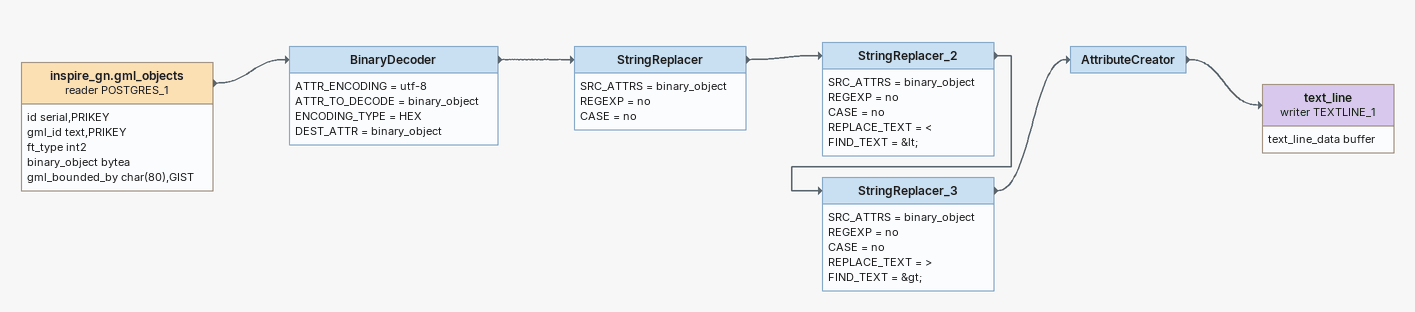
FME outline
inspire_gn.gml_objects (reader POSTGRES_1)
    attributes: id serial,PRIKEY, gml_id text,PRIKEY, ft_type int2, binary_object bytea, gml_bounded_by char(80),GIST
    -> BinaryDecoder
BinaryDecoder
    ATTR_ENCODING = utf-8
    ATTR_TO_DECODE = binary_object
    ENCODING_TYPE = HEX
    DEST_ATTR = binary_object
    -> StringReplacer
StringReplacer
    SRC_ATTRS = binary_object
    REGEXP = no
    CASE = no
    -> StringReplacer_2
StringReplacer_2
    SRC_ATTRS = binary_object
    REGEXP = no
    CASE = no
    REPLACE_TEXT = <
    FIND_TEXT = &lt;
    -> StringReplacer_3
StringReplacer_3
    SRC_ATTRS = binary_object
    REGEXP = no
    CASE = no
    REPLACE_TEXT = >
    FIND_TEXT = &gt;
    -> AttributeCreator
AttributeCreator
    -> text_line (writer TEXTLINE_1)
text_line (writer TEXTLINE_1)
    attributes: text_line_data buffer
